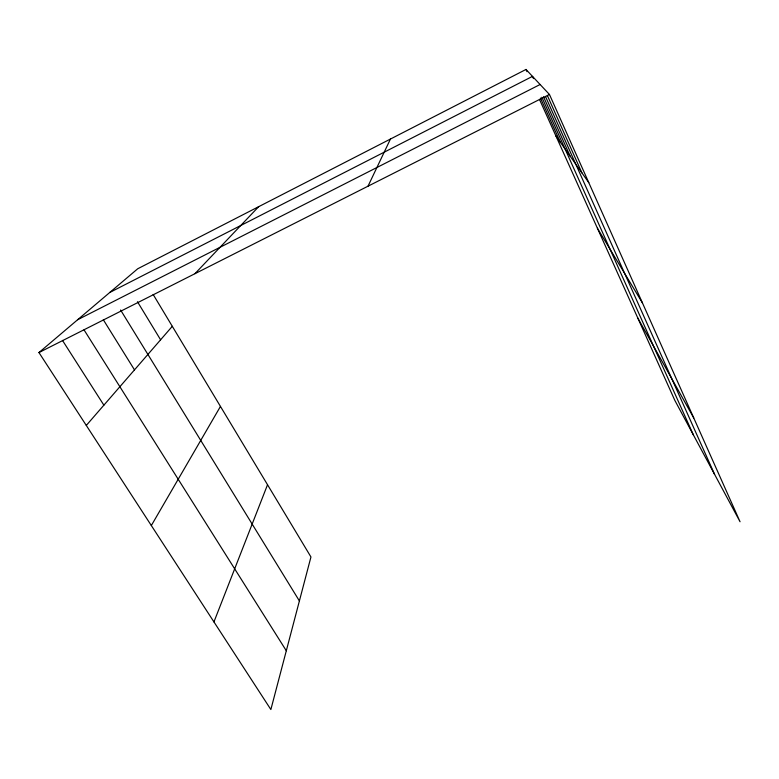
<?xml version="1.0" encoding="UTF-8"?>
<svg xmlns="http://www.w3.org/2000/svg" width="779" height="779" viewBox="0 0 779 779"><rect width="100%" height="100%" fill="white"/><g stroke="black" fill="none" stroke-linecap="round" stroke-linejoin="round"><path stroke-width="1.17" d="M213.943 621.924L267.528 484.742M368.009 186.191L390.454 139.032M151.33 525.543L220.457 406.424M86.294 425.431L172.295 326.313M194.925 273.702L258.647 206.698M153.151 294.462L310.948 556.966L270.868 709.542L38.95 352.556L137.708 268.774L526 69.458L549.458 94.463L740.05 521.745L674.828 400.377L539.467 99.381M109.81 292.446L532.495 76.381L533.488 78.582M77.647 319.721L540.11 84.502M38.95 352.556L549.458 94.463M555.914 135.965L588.788 182.646M62.476 340.404L103.88 405.168M84.044 329.877L286.312 650.757M103.344 319.789L134.494 369.879M120.599 310.003L299.399 600.94M137.464 301.726L160.601 339.8M597.386 228.189L642.471 302.982M637.758 317.949L693.758 417.963M540.49 98.096L560.286 142.167M526 69.458L527.003 71.668M547.481 95.817L581.923 172.899M545.553 96.664L714.586 474.353M543.518 96.752L570.15 156.18M541.872 97.278L693.329 434.809"/></g></svg>
